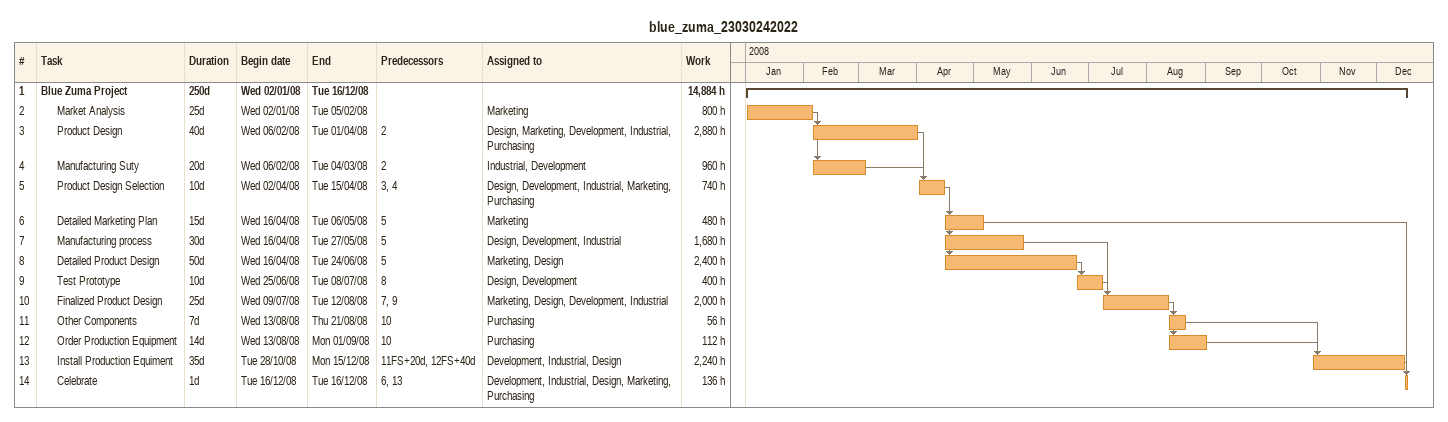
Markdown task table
blue_zuma_23030242022

| ID | Level | Task | Duration | Start | Finish | Predecessors | Resources | Work (h) |
|---|---|---|---|---|---|---|---|---|
| 1 | 1 | **Blue Zuma Project** | 250d | 2008-01-02 | 2008-12-16 |  |  | 14884 |
| 2 | 2 | Market Analysis | 25d | 2008-01-02 | 2008-02-05 |  | Marketing | 800 |
| 3 | 2 | Product Design | 40d | 2008-02-06 | 2008-04-01 | 2 | Design, Marketing, Development, Industrial, Purchasing | 2880 |
| 4 | 2 | Manufacturing Suty | 20d | 2008-02-06 | 2008-03-04 | 2 | Industrial, Development | 960 |
| 5 | 2 | Product Design Selection | 10d | 2008-04-02 | 2008-04-15 | 3, 4 | Design, Development, Industrial, Marketing, Purchasing | 740 |
| 6 | 2 | Detailed Marketing Plan | 15d | 2008-04-16 | 2008-05-06 | 5 | Marketing | 480 |
| 7 | 2 | Manufacturing process | 30d | 2008-04-16 | 2008-05-27 | 5 | Design, Development, Industrial | 1680 |
| 8 | 2 | Detailed Product Design | 50d | 2008-04-16 | 2008-06-24 | 5 | Marketing, Design | 2400 |
| 9 | 2 | Test Prototype | 10d | 2008-06-25 | 2008-07-08 | 8 | Design, Development | 400 |
| 10 | 2 | Finalized Product Design | 25d | 2008-07-09 | 2008-08-12 | 7, 9 | Marketing, Design, Development, Industrial | 2000 |
| 11 | 2 | Other Components | 7d | 2008-08-13 | 2008-08-21 | 10 | Purchasing | 56 |
| 12 | 2 | Order Production Equipment | 14d | 2008-08-13 | 2008-09-01 | 10 | Purchasing | 112 |
| 13 | 2 | Install Production Equiment | 35d | 2008-10-28 | 2008-12-15 | 11FS+20d, 12FS+40d | Development, Industrial, Design | 2240 |
| 14 | 2 | Celebrate | 1d | 2008-12-16 | 2008-12-16 | 6, 13 | Development, Industrial, Design, Marketing, Purchasing | 136 |
